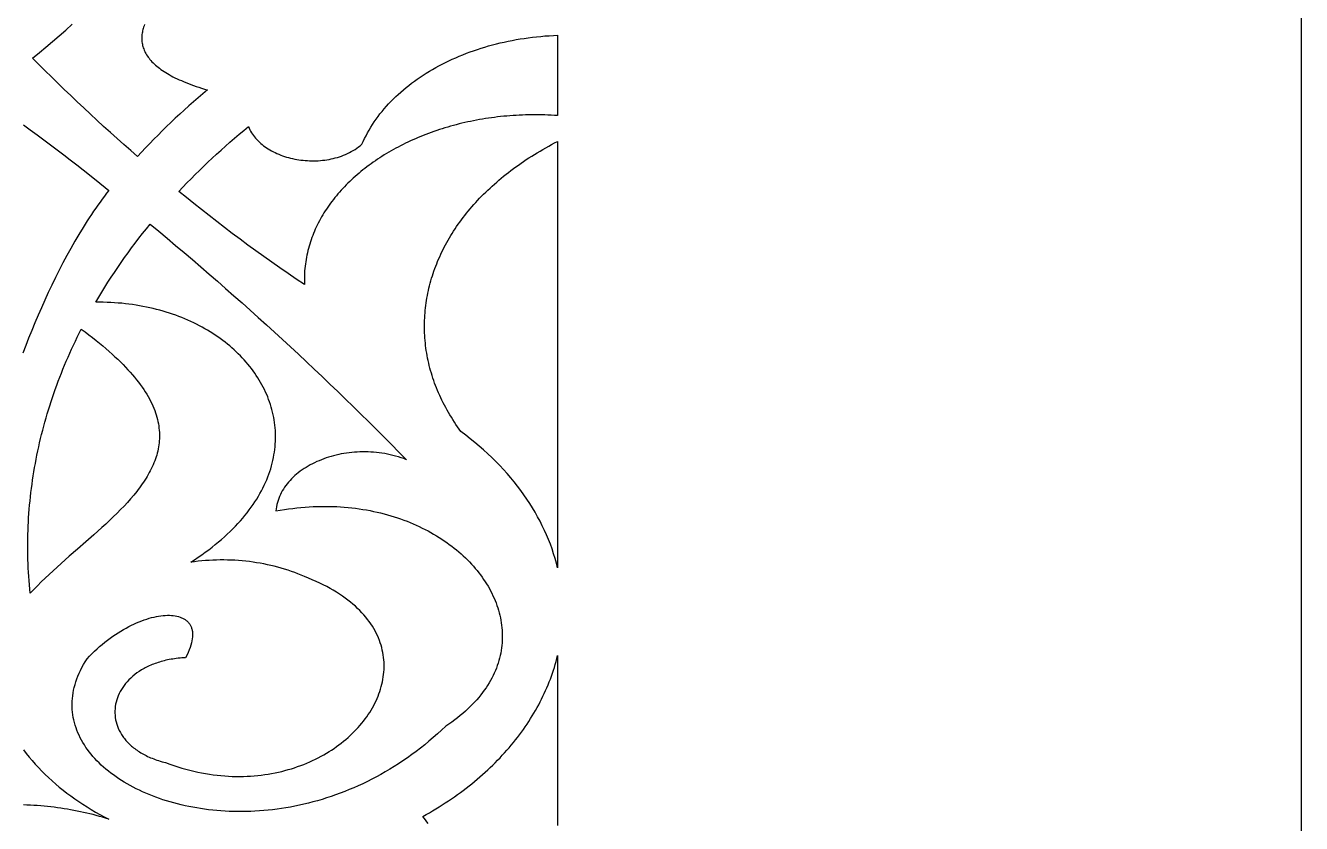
# Model space of a CAD drawing. Extents: x -4950 to -2150, y -1354 to 1346.
# Drawn here: x -2492.9 to -2149.8, y 166.2 to 380.7 of the extents above; entities that cross this region are included whole.
import ezdxf

# ---------------------------------------------------------------- set-up
doc = ezdxf.new("R2010")
doc.units = 0
doc.layers.add('LAYER_1', color=18, linetype='CONTINUOUS')

msp = doc.modelspace()

# ---------------------------------------------------------------- linework, layer by layer
at = {"layer": 'LAYER_1'}
for points in [[(-4949.84, -1354.38), (-2149.84, -1354.38), (-2149.84, 1345.62), (-4949.84, 1345.62)], [(-2417.9, 311.06), (-2420.11, 312.55), (-2422.3, 314.04), (-2424.48, 315.55), (-2426.65, 317.07), (-2428.81, 318.6), (-2430.95, 320.15), (-2433.08, 321.7), (-2435.19, 323.26), (-2437.3, 324.83), (-2439.39, 326.42), (-2441.46, 328.01), (-2443.53, 329.61), (-2445.58, 331.23), (-2447.62, 332.85), (-2449.65, 334.48), (-2451.66, 336.12), (-2450.59, 337.25), (-2449.5, 338.38), (-2448.4, 339.51), (-2447.28, 340.63), (-2446.16, 341.74), (-2445.02, 342.85), (-2443.86, 343.95), (-2442.7, 345.04), (-2441.52, 346.13), (-2440.33, 347.21), (-2439.13, 348.28), (-2437.92, 349.35), (-2436.69, 350.41), (-2435.45, 351.46), (-2434.2, 352.51), (-2432.94, 353.55), (-2432.77, 353.13), (-2432.58, 352.71), (-2432.37, 352.3), (-2432.14, 351.9), (-2431.89, 351.51), (-2431.62, 351.13), (-2431.34, 350.76), (-2431.04, 350.39), (-2430.72, 350.04), (-2430.38, 349.69), (-2430.03, 349.35), (-2429.67, 349.03), (-2429.29, 348.71), (-2428.89, 348.4), (-2428.49, 348.1), (-2428.07, 347.82), (-2427.63, 347.54), (-2427.19, 347.27), (-2426.73, 347.02), (-2426.26, 346.77), (-2425.78, 346.54), (-2425.29, 346.31), (-2424.8, 346.1), (-2424.29, 345.9), (-2423.77, 345.71), (-2423.25, 345.53), (-2422.72, 345.36), (-2422.18, 345.21), (-2421.64, 345.07), (-2421.09, 344.94), (-2420.53, 344.82), (-2419.97, 344.71), (-2419.4, 344.62), (-2418.83, 344.54), (-2418.26, 344.47), (-2417.69, 344.42), (-2417.11, 344.38), (-2416.53, 344.35), (-2415.95, 344.33), (-2415.36, 344.33), (-2414.78, 344.35), (-2414.2, 344.37), (-2413.62, 344.41), (-2413.03, 344.47), (-2412.46, 344.54), (-2411.88, 344.62), (-2411.3, 344.72), (-2410.73, 344.83), (-2410.16, 344.96), (-2409.6, 345.11), (-2409.04, 345.26), (-2408.49, 345.44), (-2407.94, 345.63), (-2407.4, 345.83), (-2406.86, 346.05), (-2406.34, 346.29), (-2405.82, 346.54), (-2405.3, 346.81), (-2404.8, 347.1), (-2404.31, 347.4), (-2403.82, 347.72), (-2403.35, 348.06), (-2402.89, 348.41), (-2402.44, 348.78), (-2402.09, 349.56), (-2401.73, 350.34), (-2401.35, 351.1), (-2400.94, 351.86), (-2400.52, 352.61), (-2400.08, 353.35), (-2399.62, 354.09), (-2399.14, 354.81), (-2398.64, 355.53), (-2398.12, 356.24), (-2397.59, 356.94), (-2397.03, 357.63), (-2396.46, 358.32), (-2395.88, 358.99), (-2395.27, 359.65), (-2394.65, 360.31), (-2394.01, 360.95), (-2393.36, 361.59), (-2392.69, 362.21), (-2392, 362.83), (-2391.3, 363.44), (-2390.58, 364.03), (-2389.85, 364.62), (-2389.1, 365.19), (-2388.34, 365.76), (-2387.57, 366.31), (-2386.77, 366.85), (-2385.97, 367.38), (-2385.15, 367.9), (-2384.32, 368.41), (-2383.48, 368.91), (-2382.62, 369.4), (-2381.75, 369.87), (-2380.87, 370.34), (-2379.97, 370.79), (-2379.07, 371.23), (-2378.15, 371.65), (-2377.22, 372.07), (-2376.28, 372.47), (-2375.33, 372.86), (-2374.36, 373.24), (-2373.39, 373.6), (-2372.41, 373.95), (-2371.42, 374.29), (-2370.41, 374.61), (-2369.4, 374.92), (-2368.38, 375.22), (-2367.35, 375.51), (-2366.31, 375.78), (-2365.26, 376.03), (-2364.21, 376.28), (-2363.14, 376.5), (-2362.07, 376.72), (-2360.99, 376.92), (-2359.9, 377.1), (-2358.81, 377.27), (-2357.71, 377.43), (-2356.6, 377.57), (-2355.49, 377.69), (-2354.37, 377.8), (-2353.25, 377.9), (-2352.12, 377.98), (-2350.98, 378.04), (-2349.84, 378.09), (-2349.84, 356.5), (-2350.71, 356.55), (-2351.58, 356.6), (-2352.45, 356.64), (-2353.31, 356.67), (-2354.18, 356.69), (-2355.04, 356.7), (-2355.89, 356.71), (-2356.75, 356.7), (-2357.6, 356.69), (-2358.45, 356.67), (-2359.3, 356.64), (-2360.15, 356.61), (-2360.99, 356.56), (-2361.83, 356.51), (-2362.66, 356.45), (-2363.5, 356.38), (-2364.33, 356.3), (-2365.15, 356.22), (-2365.98, 356.12), (-2366.8, 356.02), (-2367.61, 355.92), (-2368.42, 355.8), (-2369.23, 355.68), (-2370.04, 355.55), (-2370.84, 355.41), (-2371.64, 355.26), (-2372.43, 355.11), (-2373.22, 354.95), (-2374.01, 354.78), (-2374.79, 354.61), (-2375.56, 354.43), (-2376.34, 354.24), (-2377.1, 354.04), (-2377.87, 353.84), (-2378.62, 353.63), (-2379.38, 353.41), (-2380.13, 353.19), (-2380.87, 352.96), (-2381.61, 352.72), (-2382.35, 352.48), (-2383.08, 352.23), (-2383.8, 351.97), (-2384.52, 351.71), (-2385.23, 351.44), (-2385.94, 351.16), (-2386.64, 350.88), (-2387.34, 350.59), (-2388.03, 350.29), (-2388.72, 349.99), (-2389.39, 349.68), (-2390.07, 349.37), (-2390.74, 349.05), (-2391.4, 348.72), (-2392.05, 348.39), (-2392.7, 348.05), (-2393.35, 347.71), (-2393.98, 347.36), (-2394.61, 347), (-2395.24, 346.64), (-2395.85, 346.28), (-2396.46, 345.91), (-2397.07, 345.53), (-2397.66, 345.14), (-2398.25, 344.76), (-2398.84, 344.36), (-2399.41, 343.96), (-2399.98, 343.56), (-2400.54, 343.15), (-2401.09, 342.73), (-2401.64, 342.31), (-2402.18, 341.89), (-2402.71, 341.46), (-2403.23, 341.03), (-2403.75, 340.59), (-2404.26, 340.14), (-2404.76, 339.69), (-2405.25, 339.24), (-2405.73, 338.78), (-2406.21, 338.32), (-2406.68, 337.85), (-2407.14, 337.38), (-2407.59, 336.9), (-2408.03, 336.42), (-2408.47, 335.93), (-2408.89, 335.44), (-2409.31, 334.95), (-2409.72, 334.45), (-2410.11, 333.95), (-2410.5, 333.44), (-2410.89, 332.93), (-2411.26, 332.42), (-2411.62, 331.9), (-2411.97, 331.37), (-2412.32, 330.85), (-2412.65, 330.32), (-2412.98, 329.78), (-2413.3, 329.25), (-2413.6, 328.71), (-2413.9, 328.16), (-2414.18, 327.61), (-2414.46, 327.06), (-2414.73, 326.51), (-2414.98, 325.95), (-2415.23, 325.39), (-2415.47, 324.82), (-2415.69, 324.26), (-2415.91, 323.68), (-2416.11, 323.11), (-2416.31, 322.53), (-2416.49, 321.95), (-2416.67, 321.37), (-2416.83, 320.78), (-2416.98, 320.19), (-2417.12, 319.6), (-2417.25, 319.01), (-2417.37, 318.41), (-2417.48, 317.81), (-2417.57, 317.21), (-2417.66, 316.61), (-2417.73, 316), (-2417.8, 315.39), (-2417.85, 314.78), (-2417.88, 314.16), (-2417.91, 313.55), (-2417.93, 312.93), (-2417.93, 312.31), (-2417.92, 311.69)], [(-2375.82, 271.55), (-2376.28, 272.18), (-2376.73, 272.82), (-2377.17, 273.46), (-2377.59, 274.1), (-2378.01, 274.74), (-2378.41, 275.39), (-2378.81, 276.03), (-2379.19, 276.68), (-2379.56, 277.33), (-2379.92, 277.98), (-2380.26, 278.64), (-2380.6, 279.29), (-2380.93, 279.95), (-2381.24, 280.61), (-2381.54, 281.27), (-2381.84, 281.93), (-2382.12, 282.59), (-2382.39, 283.26), (-2382.65, 283.92), (-2382.9, 284.59), (-2383.13, 285.25), (-2383.36, 285.92), (-2383.58, 286.59), (-2383.78, 287.26), (-2383.97, 287.93), (-2384.16, 288.6), (-2384.33, 289.28), (-2384.49, 289.95), (-2384.64, 290.62), (-2384.78, 291.3), (-2384.91, 291.97), (-2385.03, 292.64), (-2385.14, 293.32), (-2385.24, 293.99), (-2385.32, 294.67), (-2385.4, 295.34), (-2385.46, 296.02), (-2385.52, 296.7), (-2385.56, 297.37), (-2385.6, 298.05), (-2385.62, 298.72), (-2385.63, 299.4), (-2385.63, 300.07), (-2385.63, 300.74), (-2385.61, 301.42), (-2385.58, 302.09), (-2385.54, 302.76), (-2385.49, 303.43), (-2385.43, 304.11), (-2385.36, 304.78), (-2385.28, 305.45), (-2385.19, 306.11), (-2385.09, 306.78), (-2384.97, 307.45), (-2384.85, 308.11), (-2384.72, 308.78), (-2384.58, 309.44), (-2384.43, 310.1), (-2384.26, 310.76), (-2384.09, 311.42), (-2383.91, 312.08), (-2383.72, 312.74), (-2383.51, 313.39), (-2383.3, 314.04), (-2383.08, 314.7), (-2382.85, 315.35), (-2382.6, 315.99), (-2382.35, 316.64), (-2382.09, 317.28), (-2381.82, 317.92), (-2381.53, 318.56), (-2381.24, 319.2), (-2380.94, 319.84), (-2380.63, 320.47), (-2380.31, 321.1), (-2379.98, 321.73), (-2379.64, 322.36), (-2379.28, 322.98), (-2378.92, 323.6), (-2378.55, 324.22), (-2378.17, 324.83), (-2377.79, 325.45), (-2377.39, 326.06), (-2376.98, 326.66), (-2376.56, 327.27), (-2376.13, 327.87), (-2375.7, 328.47), (-2375.25, 329.06), (-2374.79, 329.65), (-2374.33, 330.24), (-2373.85, 330.82), (-2373.37, 331.41), (-2372.87, 331.98), (-2372.37, 332.56), (-2371.86, 333.13), (-2371.34, 333.7), (-2370.81, 334.26), (-2370.27, 334.82), (-2369.72, 335.38), (-2369.16, 335.93), (-2368.59, 336.48), (-2368.01, 337.02), (-2367.42, 337.56), (-2366.83, 338.1), (-2366.22, 338.63), (-2365.61, 339.16), (-2364.99, 339.68), (-2364.35, 340.2), (-2363.71, 340.71), (-2363.06, 341.22), (-2362.4, 341.73), (-2361.74, 342.23), (-2361.06, 342.72), (-2360.37, 343.21), (-2359.68, 343.7), (-2358.97, 344.18), (-2358.26, 344.66), (-2357.54, 345.13), (-2356.81, 345.59), (-2356.07, 346.06), (-2355.32, 346.51), (-2354.56, 346.96), (-2353.8, 347.41), (-2353.02, 347.85), (-2352.24, 348.28), (-2351.45, 348.71), (-2350.65, 349.13), (-2349.84, 349.55), (-2349.84, 234.86), (-2350.16, 236.15), (-2350.52, 237.43), (-2350.91, 238.7), (-2351.34, 239.97), (-2351.79, 241.23), (-2352.28, 242.48), (-2352.81, 243.73), (-2353.36, 244.97), (-2353.95, 246.2), (-2354.56, 247.42), (-2355.21, 248.63), (-2355.89, 249.84), (-2356.61, 251.03), (-2357.35, 252.22), (-2358.12, 253.39), (-2358.93, 254.56), (-2359.76, 255.71), (-2360.63, 256.85), (-2361.52, 257.99), (-2362.45, 259.11), (-2363.41, 260.22), (-2364.39, 261.31), (-2365.4, 262.4), (-2366.45, 263.47), (-2367.52, 264.53), (-2368.62, 265.57), (-2369.75, 266.61), (-2370.91, 267.62), (-2372.09, 268.63), (-2373.31, 269.62), (-2374.55, 270.59)], [(-2459.37, 327.33), (-2457.09, 325.42), (-2454.81, 323.51), (-2452.54, 321.6), (-2450.27, 319.68), (-2448.02, 317.76), (-2445.78, 315.83), (-2443.54, 313.9), (-2441.31, 311.96), (-2439.09, 310.02), (-2436.88, 308.07), (-2434.68, 306.12), (-2432.49, 304.16), (-2430.31, 302.2), (-2428.13, 300.23), (-2425.96, 298.25), (-2423.81, 296.28), (-2421.66, 294.29), (-2419.52, 292.31), (-2417.39, 290.31), (-2415.26, 288.32), (-2413.15, 286.32), (-2411.05, 284.31), (-2408.95, 282.3), (-2406.86, 280.28), (-2404.79, 278.26), (-2402.72, 276.23), (-2400.66, 274.2), (-2398.61, 272.17), (-2396.56, 270.13), (-2394.53, 268.08), (-2392.51, 266.03), (-2390.49, 263.98), (-2391.21, 264.25), (-2391.93, 264.5), (-2392.66, 264.73), (-2393.39, 264.95), (-2394.12, 265.14), (-2394.85, 265.32), (-2395.59, 265.47), (-2396.33, 265.61), (-2397.07, 265.73), (-2397.81, 265.83), (-2398.56, 265.92), (-2399.3, 265.99), (-2400.04, 266.04), (-2400.78, 266.07), (-2401.52, 266.09), (-2402.25, 266.09), (-2402.99, 266.07), (-2403.72, 266.04), (-2404.44, 265.99), (-2405.17, 265.92), (-2405.88, 265.84), (-2406.6, 265.75), (-2407.31, 265.63), (-2408.01, 265.51), (-2408.7, 265.37), (-2409.39, 265.21), (-2410.07, 265.04), (-2410.74, 264.85), (-2411.41, 264.65), (-2412.06, 264.44), (-2412.71, 264.21), (-2413.35, 263.97), (-2413.97, 263.71), (-2414.59, 263.45), (-2415.19, 263.16), (-2415.78, 262.87), (-2416.36, 262.56), (-2416.93, 262.24), (-2417.48, 261.91), (-2418.02, 261.57), (-2418.54, 261.21), (-2419.05, 260.85), (-2419.55, 260.47), (-2420.03, 260.08), (-2420.49, 259.68), (-2420.94, 259.26), (-2421.37, 258.84), (-2421.78, 258.41), (-2422.17, 257.96), (-2422.55, 257.51), (-2422.9, 257.05), (-2423.24, 256.57), (-2423.55, 256.09), (-2423.85, 255.6), (-2424.12, 255.09), (-2424.37, 254.58), (-2424.6, 254.06), (-2424.81, 253.53), (-2425, 253), (-2425.16, 252.45), (-2425.3, 251.9), (-2425.41, 251.33), (-2425.5, 250.77), (-2425.56, 250.19), (-2424.43, 250.39), (-2423.3, 250.58), (-2422.18, 250.74), (-2421.06, 250.89), (-2419.95, 251.02), (-2418.85, 251.13), (-2417.75, 251.23), (-2416.67, 251.3), (-2415.58, 251.36), (-2414.51, 251.4), (-2413.44, 251.43), (-2412.38, 251.43), (-2411.32, 251.42), (-2410.28, 251.4), (-2409.24, 251.35), (-2408.21, 251.3), (-2407.18, 251.22), (-2406.17, 251.13), (-2405.16, 251.03), (-2404.16, 250.9), (-2403.18, 250.77), (-2402.2, 250.62), (-2401.22, 250.45), (-2400.26, 250.27), (-2399.31, 250.08), (-2398.37, 249.87), (-2397.43, 249.65), (-2396.51, 249.41), (-2395.59, 249.16), (-2394.69, 248.9), (-2393.79, 248.63), (-2392.91, 248.34), (-2392.04, 248.04), (-2391.18, 247.72), (-2390.32, 247.4), (-2389.48, 247.06), (-2388.65, 246.71), (-2387.84, 246.35), (-2387.03, 245.98), (-2386.23, 245.6), (-2385.45, 245.2), (-2384.68, 244.8), (-2383.92, 244.38), (-2383.17, 243.96), (-2382.44, 243.52), (-2381.72, 243.08), (-2381.01, 242.62), (-2380.31, 242.16), (-2379.63, 241.68), (-2378.95, 241.2), (-2378.3, 240.71), (-2377.65, 240.2), (-2377.02, 239.7), (-2376.41, 239.18), (-2375.81, 238.65), (-2375.22, 238.12), (-2374.64, 237.58), (-2374.08, 237.03), (-2373.54, 236.47), (-2373.01, 235.91), (-2372.49, 235.34), (-2371.99, 234.76), (-2371.51, 234.18), (-2371.04, 233.59), (-2370.58, 232.99), (-2370.14, 232.39), (-2369.72, 231.79), (-2369.31, 231.17), (-2368.92, 230.56), (-2368.55, 229.93), (-2368.19, 229.31), (-2367.85, 228.68), (-2367.52, 228.04), (-2367.21, 227.4), (-2366.92, 226.75), (-2366.65, 226.11), (-2366.39, 225.45), (-2366.15, 224.8), (-2365.93, 224.14), (-2365.73, 223.48), (-2365.54, 222.82), (-2365.37, 222.15), (-2365.22, 221.48), (-2365.09, 220.81), (-2364.98, 220.14), (-2364.89, 219.46), (-2364.81, 218.79), (-2364.75, 218.11), (-2364.72, 217.43), (-2364.7, 216.75), (-2364.7, 216.07), (-2364.73, 215.39), (-2364.77, 214.71), (-2364.83, 214.03), (-2364.91, 213.35), (-2365.01, 212.67), (-2365.14, 211.99), (-2365.28, 211.31), (-2365.44, 210.63), (-2365.63, 209.95), (-2365.83, 209.28), (-2366.06, 208.6), (-2366.31, 207.93), (-2366.58, 207.26), (-2366.87, 206.59), (-2367.19, 205.93), (-2367.52, 205.26), (-2367.88, 204.6), (-2368.26, 203.94), (-2368.66, 203.29), (-2369.09, 202.64), (-2369.54, 201.99), (-2370.01, 201.35), (-2370.5, 200.71), (-2371.02, 200.07), (-2371.56, 199.44), (-2372.12, 198.82), (-2372.71, 198.2), (-2373.32, 197.58), (-2373.96, 196.97), (-2374.62, 196.36), (-2375.3, 195.76), (-2376.01, 195.17), (-2376.74, 194.58), (-2377.5, 194), (-2378.28, 193.43), (-2379.09, 192.86), (-2379.93, 192.3), (-2381.04, 191.25), (-2382.17, 190.22), (-2383.3, 189.23), (-2384.44, 188.26), (-2385.58, 187.32), (-2386.74, 186.41), (-2387.9, 185.52), (-2389.06, 184.66), (-2390.23, 183.82), (-2391.41, 183.01), (-2392.59, 182.23), (-2393.78, 181.47), (-2394.97, 180.74), (-2396.17, 180.03), (-2397.37, 179.35), (-2398.57, 178.69), (-2399.78, 178.06), (-2400.99, 177.45), (-2402.2, 176.86), (-2403.42, 176.3), (-2404.63, 175.76), (-2405.85, 175.25), (-2407.07, 174.75), (-2408.29, 174.28), (-2409.51, 173.84), (-2410.73, 173.42), (-2411.95, 173.01), (-2413.17, 172.63), (-2414.39, 172.28), (-2415.61, 171.94), (-2416.82, 171.63), (-2418.04, 171.34), (-2419.25, 171.06), (-2420.46, 170.81), (-2421.67, 170.58), (-2422.88, 170.37), (-2424.08, 170.18), (-2425.27, 170.01), (-2426.47, 169.86), (-2427.66, 169.73), (-2428.84, 169.62), (-2430.02, 169.53), (-2431.2, 169.46), (-2432.36, 169.41), (-2433.53, 169.37), (-2434.68, 169.35), (-2435.83, 169.36), (-2436.97, 169.38), (-2438.11, 169.41), (-2439.24, 169.47), (-2440.35, 169.54), (-2441.46, 169.63), (-2442.57, 169.73), (-2443.66, 169.86), (-2444.74, 169.99), (-2445.82, 170.15), (-2446.88, 170.32), (-2447.94, 170.51), (-2448.98, 170.71), (-2450.01, 170.93), (-2451.03, 171.16), (-2452.04, 171.41), (-2453.04, 171.67), (-2454.02, 171.95), (-2455, 172.24), (-2455.95, 172.55), (-2456.9, 172.87), (-2457.83, 173.2), (-2458.75, 173.55), (-2459.66, 173.91), (-2460.55, 174.28), (-2461.42, 174.67), (-2462.28, 175.07), (-2463.12, 175.48), (-2463.95, 175.9), (-2464.76, 176.34), (-2465.56, 176.79), (-2466.34, 177.25), (-2467.1, 177.72), (-2467.84, 178.2), (-2468.56, 178.69), (-2469.27, 179.2), (-2469.96, 179.71), (-2470.63, 180.24), (-2471.28, 180.77), (-2471.91, 181.32), (-2472.52, 181.87), (-2473.11, 182.43), (-2473.68, 183.01), (-2474.23, 183.59), (-2474.76, 184.18), (-2475.26, 184.78), (-2475.75, 185.39), (-2476.21, 186.01), (-2476.65, 186.63), (-2477.07, 187.27), (-2477.46, 187.91), (-2477.83, 188.56), (-2478.18, 189.21), (-2478.5, 189.87), (-2478.8, 190.54), (-2479.07, 191.22), (-2479.32, 191.9), (-2479.54, 192.59), (-2479.74, 193.28), (-2479.91, 193.98), (-2480.05, 194.69), (-2480.17, 195.4), (-2480.26, 196.12), (-2480.32, 196.84), (-2480.35, 197.56), (-2480.36, 198.29), (-2480.34, 199.03), (-2480.29, 199.77), (-2480.21, 200.51), (-2480.1, 201.25), (-2479.96, 202), (-2479.79, 202.76), (-2479.59, 203.51), (-2479.36, 204.27), (-2479.09, 205.03), (-2478.8, 205.8), (-2478.48, 206.56), (-2478.12, 207.33), (-2477.73, 208.1), (-2477.31, 208.87), (-2476.85, 209.64), (-2476.36, 210.42), (-2475.7, 211.12), (-2475.03, 211.8), (-2474.35, 212.46), (-2473.66, 213.1), (-2472.97, 213.72), (-2472.27, 214.32), (-2471.56, 214.89), (-2470.86, 215.44), (-2470.14, 215.97), (-2469.43, 216.48), (-2468.72, 216.97), (-2468, 217.44), (-2467.28, 217.88), (-2466.57, 218.3), (-2465.85, 218.7), (-2465.14, 219.08), (-2464.44, 219.44), (-2463.73, 219.77), (-2463.03, 220.09), (-2462.34, 220.38), (-2461.65, 220.64), (-2460.97, 220.89), (-2460.3, 221.11), (-2459.64, 221.32), (-2458.99, 221.5), (-2458.35, 221.65), (-2457.72, 221.79), (-2457.1, 221.9), (-2456.49, 221.99), (-2455.9, 222.06), (-2455.32, 222.1), (-2454.76, 222.13), (-2454.22, 222.13), (-2453.69, 222.1), (-2453.18, 222.06), (-2452.69, 221.99), (-2452.22, 221.9), (-2451.77, 221.79), (-2451.34, 221.65), (-2450.93, 221.49), (-2450.73, 221.4), (-2450.54, 221.31), (-2450.36, 221.21), (-2450.18, 221.1), (-2450.01, 220.99), (-2449.84, 220.88), (-2449.68, 220.75), (-2449.53, 220.63), (-2449.38, 220.49), (-2449.24, 220.35), (-2449.11, 220.21), (-2448.99, 220.06), (-2448.87, 219.9), (-2448.75, 219.74), (-2448.65, 219.57), (-2448.55, 219.39), (-2448.46, 219.21), (-2448.38, 219.03), (-2448.3, 218.84), (-2448.23, 218.64), (-2448.17, 218.44), (-2448.12, 218.23), (-2448.08, 218.01), (-2448.04, 217.79), (-2447.99, 217.33), (-2447.98, 216.85), (-2447.99, 216.34), (-2448.05, 215.82), (-2448.14, 215.26), (-2448.26, 214.69), (-2448.43, 214.09), (-2448.63, 213.47), (-2448.87, 212.82), (-2449.15, 212.15), (-2449.47, 211.46), (-2449.84, 210.74), (-2450.35, 210.71), (-2450.86, 210.67), (-2451.36, 210.63), (-2451.86, 210.58), (-2452.35, 210.52), (-2452.83, 210.46), (-2453.3, 210.38), (-2453.77, 210.3), (-2454.23, 210.22), (-2454.69, 210.13), (-2455.14, 210.03), (-2455.58, 209.92), (-2456.01, 209.81), (-2456.44, 209.69), (-2456.86, 209.57), (-2457.27, 209.44), (-2457.68, 209.3), (-2458.08, 209.16), (-2458.47, 209.01), (-2458.86, 208.86), (-2459.24, 208.7), (-2459.61, 208.53), (-2459.98, 208.36), (-2460.34, 208.19), (-2460.69, 208.01), (-2461.03, 207.82), (-2461.7, 207.44), (-2462.34, 207.04), (-2462.95, 206.62), (-2463.53, 206.18), (-2464.08, 205.73), (-2464.6, 205.26), (-2465.1, 204.78), (-2465.56, 204.28), (-2465.99, 203.77), (-2466.4, 203.26), (-2466.77, 202.72), (-2467.12, 202.18), (-2467.43, 201.63), (-2467.71, 201.08), (-2467.96, 200.51), (-2468.19, 199.94), (-2468.38, 199.36), (-2468.54, 198.78), (-2468.66, 198.2), (-2468.76, 197.61), (-2468.83, 197.01), (-2468.86, 196.42), (-2468.86, 195.83), (-2468.83, 195.24), (-2468.77, 194.65), (-2468.67, 194.06), (-2468.54, 193.47), (-2468.38, 192.89), (-2468.19, 192.31), (-2467.96, 191.74), (-2467.7, 191.17), (-2467.4, 190.61), (-2467.07, 190.06), (-2466.71, 189.52), (-2466.52, 189.25), (-2466.32, 188.99), (-2466.11, 188.73), (-2465.89, 188.47), (-2465.66, 188.21), (-2465.42, 187.96), (-2465.18, 187.71), (-2464.92, 187.46), (-2464.66, 187.22), (-2464.39, 186.98), (-2464.11, 186.74), (-2463.82, 186.51), (-2463.53, 186.28), (-2463.22, 186.05), (-2462.91, 185.83), (-2462.58, 185.61), (-2462.25, 185.4), (-2461.91, 185.19), (-2461.56, 184.98), (-2461.2, 184.78), (-2460.83, 184.59), (-2460.46, 184.4), (-2460.07, 184.21), (-2459.68, 184.03), (-2459.27, 183.85), (-2458.86, 183.68), (-2458.44, 183.52), (-2458.01, 183.36), (-2457.57, 183.2), (-2457.12, 183.05), (-2456.66, 182.91), (-2456.19, 182.77), (-2455.72, 182.64), (-2455.23, 182.51), (-2454.14, 182.11), (-2453.05, 181.74), (-2451.96, 181.38), (-2450.88, 181.06), (-2449.81, 180.75), (-2448.73, 180.47), (-2447.67, 180.21), (-2446.6, 179.97), (-2445.55, 179.76), (-2444.49, 179.57), (-2443.45, 179.4), (-2442.41, 179.25), (-2441.37, 179.13), (-2440.34, 179.02), (-2439.32, 178.94), (-2438.31, 178.87), (-2437.3, 178.83), (-2436.3, 178.8), (-2435.3, 178.8), (-2434.32, 178.81), (-2433.34, 178.85), (-2432.37, 178.9), (-2431.4, 178.97), (-2430.45, 179.06), (-2429.5, 179.17), (-2428.57, 179.29), (-2427.64, 179.43), (-2426.72, 179.59), (-2425.81, 179.77), (-2424.91, 179.96), (-2424.02, 180.17), (-2423.14, 180.39), (-2422.27, 180.63), (-2421.41, 180.89), (-2420.57, 181.16), (-2419.73, 181.44), (-2418.9, 181.74), (-2418.09, 182.05), (-2417.29, 182.38), (-2416.49, 182.72), (-2415.71, 183.08), (-2414.95, 183.44), (-2414.19, 183.82), (-2413.45, 184.22), (-2412.72, 184.62), (-2412, 185.04), (-2411.3, 185.47), (-2410.61, 185.91), (-2409.94, 186.36), (-2409.27, 186.82), (-2408.63, 187.29), (-2407.99, 187.77), (-2407.37, 188.27), (-2406.77, 188.77), (-2406.18, 189.28), (-2405.61, 189.8), (-2405.05, 190.33), (-2404.5, 190.86), (-2403.98, 191.41), (-2403.46, 191.96), (-2402.97, 192.52), (-2402.49, 193.09), (-2402.03, 193.67), (-2401.58, 194.25), (-2401.16, 194.84), (-2400.75, 195.43), (-2400.35, 196.03), (-2399.98, 196.64), (-2399.62, 197.25), (-2399.28, 197.87), (-2398.96, 198.49), (-2398.66, 199.12), (-2398.37, 199.75), (-2398.11, 200.38), (-2397.86, 201.02), (-2397.64, 201.66), (-2397.43, 202.3), (-2397.24, 202.95), (-2397.08, 203.6), (-2396.93, 204.25), (-2396.8, 204.91), (-2396.7, 205.56), (-2396.61, 206.22), (-2396.55, 206.88), (-2396.51, 207.53), (-2396.49, 208.19), (-2396.49, 208.85), (-2396.51, 209.51), (-2396.56, 210.17), (-2396.63, 210.83), (-2396.72, 211.49), (-2396.83, 212.14), (-2396.97, 212.8), (-2397.13, 213.45), (-2397.31, 214.1), (-2397.52, 214.75), (-2397.75, 215.39), (-2398.01, 216.04), (-2398.28, 216.68), (-2398.59, 217.31), (-2398.92, 217.95), (-2399.27, 218.57), (-2399.65, 219.2), (-2400.05, 219.82), (-2400.48, 220.43), (-2400.94, 221.04), (-2401.42, 221.64), (-2401.93, 222.24), (-2402.46, 222.83), (-2403.02, 223.42), (-2403.61, 224), (-2404.22, 224.57), (-2404.87, 225.13), (-2405.54, 225.69), (-2406.23, 226.24), (-2406.96, 226.78), (-2407.71, 227.32), (-2408.49, 227.84), (-2409.3, 228.36), (-2410.14, 228.86), (-2411.01, 229.36), (-2411.91, 229.85), (-2412.83, 230.32), (-2413.79, 230.79), (-2414.78, 231.25), (-2415.79, 231.69), (-2416.84, 232.13), (-2417.92, 232.55), (-2418.78, 232.92), (-2419.65, 233.27), (-2420.53, 233.61), (-2421.42, 233.93), (-2422.32, 234.24), (-2423.23, 234.53), (-2424.14, 234.8), (-2425.07, 235.06), (-2426, 235.3), (-2426.94, 235.53), (-2427.88, 235.74), (-2428.83, 235.94), (-2429.79, 236.12), (-2430.75, 236.28), (-2431.72, 236.43), (-2432.69, 236.56), (-2433.66, 236.67), (-2434.64, 236.77), (-2435.62, 236.85), (-2436.61, 236.92), (-2437.59, 236.97), (-2438.58, 237), (-2439.57, 237.01), (-2440.56, 237.01), (-2441.56, 236.99), (-2442.55, 236.96), (-2443.54, 236.91), (-2444.53, 236.84), (-2445.52, 236.75), (-2446.51, 236.65), (-2447.5, 236.53), (-2448.49, 236.4), (-2447.47, 237.06), (-2446.47, 237.73), (-2445.5, 238.41), (-2444.56, 239.09), (-2443.64, 239.77), (-2442.75, 240.46), (-2441.88, 241.15), (-2441.03, 241.85), (-2440.21, 242.55), (-2439.42, 243.25), (-2438.64, 243.96), (-2437.9, 244.67), (-2437.17, 245.38), (-2436.47, 246.1), (-2435.8, 246.82), (-2435.14, 247.54), (-2434.51, 248.26), (-2433.9, 248.99), (-2433.32, 249.72), (-2432.76, 250.45), (-2432.22, 251.19), (-2431.7, 251.92), (-2431.21, 252.66), (-2430.74, 253.39), (-2430.29, 254.13), (-2429.86, 254.87), (-2429.46, 255.61), (-2429.07, 256.36), (-2428.71, 257.1), (-2428.37, 257.84), (-2428.05, 258.58), (-2427.75, 259.33), (-2427.47, 260.07), (-2427.21, 260.81), (-2426.97, 261.55), (-2426.76, 262.3), (-2426.56, 263.04), (-2426.38, 263.78), (-2426.23, 264.52), (-2426.09, 265.25), (-2425.97, 265.99), (-2425.87, 266.73), (-2425.8, 267.46), (-2425.74, 268.19), (-2425.7, 268.92), (-2425.68, 269.65), (-2425.67, 270.37), (-2425.69, 271.09), (-2425.72, 271.81), (-2425.78, 272.53), (-2425.85, 273.24), (-2425.94, 273.95), (-2426.05, 274.66), (-2426.17, 275.36), (-2426.31, 276.06), (-2426.47, 276.76), (-2426.65, 277.45), (-2426.84, 278.14), (-2427.05, 278.82), (-2427.28, 279.5), (-2427.53, 280.18), (-2427.79, 280.85), (-2428.06, 281.51), (-2428.36, 282.17), (-2428.67, 282.82), (-2428.99, 283.47), (-2429.33, 284.12), (-2429.69, 284.75), (-2430.06, 285.39), (-2430.45, 286.01), (-2430.85, 286.63), (-2431.27, 287.24), (-2431.71, 287.85), (-2432.15, 288.45), (-2432.61, 289.04), (-2433.09, 289.63), (-2433.58, 290.21), (-2434.09, 290.78), (-2434.61, 291.34), (-2435.14, 291.9), (-2435.68, 292.44), (-2436.24, 292.98), (-2436.82, 293.51), (-2437.4, 294.04), (-2438, 294.55), (-2438.62, 295.06), (-2439.24, 295.55), (-2439.88, 296.04), (-2440.53, 296.52), (-2441.19, 296.99), (-2441.87, 297.45), (-2442.55, 297.9), (-2443.25, 298.34), (-2443.96, 298.77), (-2444.68, 299.19), (-2445.42, 299.6), (-2446.16, 300), (-2446.92, 300.39), (-2447.68, 300.77), (-2448.46, 301.13), (-2449.25, 301.49), (-2450.05, 301.83), (-2450.86, 302.17), (-2451.67, 302.49), (-2452.5, 302.8), (-2453.34, 303.1), (-2454.19, 303.38), (-2455.05, 303.65), (-2455.92, 303.92), (-2456.8, 304.16), (-2457.68, 304.4), (-2458.58, 304.62), (-2459.48, 304.83), (-2460.4, 305.03), (-2461.32, 305.21), (-2462.25, 305.38), (-2463.19, 305.53), (-2464.13, 305.68), (-2465.09, 305.8), (-2466.05, 305.92), (-2467.02, 306.02), (-2468, 306.1), (-2468.98, 306.17), (-2469.97, 306.22), (-2470.97, 306.26), (-2471.98, 306.29), (-2472.99, 306.3), (-2474.01, 306.29), (-2473.22, 307.65), (-2472.4, 309), (-2471.57, 310.35), (-2470.73, 311.69), (-2469.87, 313.02), (-2468.99, 314.35), (-2468.1, 315.68), (-2467.19, 316.99), (-2466.27, 318.31), (-2465.33, 319.61), (-2464.38, 320.91), (-2463.41, 322.21), (-2462.42, 323.5), (-2461.42, 324.78), (-2460.4, 326.06)], [(-2477.93, 299.08), (-2476.89, 298.31), (-2475.88, 297.55), (-2474.9, 296.8), (-2473.94, 296.05), (-2473.02, 295.3), (-2472.13, 294.57), (-2471.27, 293.83), (-2470.43, 293.11), (-2469.62, 292.39), (-2468.84, 291.67), (-2468.09, 290.96), (-2467.37, 290.26), (-2466.67, 289.56), (-2466, 288.87), (-2465.35, 288.18), (-2464.74, 287.49), (-2464.14, 286.82), (-2463.58, 286.14), (-2463.04, 285.47), (-2462.52, 284.81), (-2462.03, 284.15), (-2461.56, 283.5), (-2461.12, 282.85), (-2460.7, 282.2), (-2460.3, 281.56), (-2459.93, 280.93), (-2459.58, 280.3), (-2459.26, 279.67), (-2458.95, 279.05), (-2458.67, 278.43), (-2458.41, 277.82), (-2458.17, 277.21), (-2457.96, 276.6), (-2457.76, 276), (-2457.58, 275.4), (-2457.43, 274.81), (-2457.29, 274.22), (-2457.18, 273.63), (-2457.08, 273.05), (-2457.01, 272.47), (-2456.95, 271.89), (-2456.91, 271.32), (-2456.89, 270.75), (-2456.89, 270.19), (-2456.9, 269.62), (-2456.94, 269.06), (-2456.99, 268.51), (-2457.05, 267.95), (-2457.14, 267.41), (-2457.24, 266.86), (-2457.35, 266.31), (-2457.49, 265.77), (-2457.63, 265.23), (-2457.8, 264.7), (-2457.97, 264.17), (-2458.17, 263.64), (-2458.37, 263.11), (-2458.59, 262.58), (-2458.83, 262.06), (-2459.07, 261.54), (-2459.34, 261.02), (-2459.61, 260.5), (-2459.9, 259.99), (-2460.19, 259.48), (-2460.5, 258.97), (-2460.83, 258.46), (-2461.16, 257.95), (-2461.51, 257.45), (-2461.86, 256.95), (-2462.23, 256.44), (-2462.6, 255.94), (-2462.99, 255.45), (-2463.79, 254.46), (-2464.63, 253.47), (-2465.5, 252.49), (-2466.41, 251.51), (-2467.34, 250.54), (-2468.3, 249.57), (-2469.29, 248.6), (-2470.3, 247.64), (-2471.33, 246.68), (-2472.37, 245.71), (-2473.44, 244.75), (-2474.51, 243.79), (-2476.7, 241.87), (-2478.9, 239.95), (-2481.12, 238.01), (-2483.32, 236.06), (-2484.41, 235.08), (-2485.49, 234.1), (-2486.56, 233.11), (-2487.62, 232.11), (-2488.66, 231.11), (-2489.68, 230.1), (-2490.67, 229.08), (-2491.65, 228.06), (-2491.76, 229.19), (-2491.86, 230.32), (-2491.95, 231.45), (-2492.03, 232.58), (-2492.1, 233.71), (-2492.16, 234.84), (-2492.21, 235.97), (-2492.25, 237.1), (-2492.27, 238.23), (-2492.29, 239.36), (-2492.3, 240.49), (-2492.29, 241.62), (-2492.28, 242.74), (-2492.25, 243.87), (-2492.22, 245), (-2492.17, 246.13), (-2492.12, 247.26), (-2492.05, 248.38), (-2491.98, 249.51), (-2491.89, 250.63), (-2491.79, 251.76), (-2491.69, 252.88), (-2491.57, 254.01), (-2491.44, 255.13), (-2491.3, 256.25), (-2491.15, 257.38), (-2490.99, 258.5), (-2490.82, 259.62), (-2490.64, 260.74), (-2490.45, 261.85), (-2490.25, 262.97), (-2490.04, 264.09), (-2489.82, 265.2), (-2489.59, 266.32), (-2489.35, 267.43), (-2489.1, 268.54), (-2488.84, 269.65), (-2488.57, 270.76), (-2488.28, 271.87), (-2487.99, 272.98), (-2487.69, 274.09), (-2487.38, 275.19), (-2487.05, 276.29), (-2486.72, 277.4), (-2486.38, 278.5), (-2486.02, 279.59), (-2485.66, 280.69), (-2485.29, 281.79), (-2484.9, 282.88), (-2484.51, 283.97), (-2484.1, 285.07), (-2483.69, 286.15), (-2483.26, 287.24), (-2482.83, 288.33), (-2482.38, 289.41), (-2481.93, 290.49), (-2481.47, 291.57), (-2480.99, 292.65), (-2480.51, 293.73), (-2480.01, 294.8), (-2479.5, 295.88), (-2478.99, 296.95), (-2478.46, 298.01)]]:
    msp.add_lwpolyline(points, close=True, dxfattribs=at)
for points in [[(-2460.9, 380.95), (-2461.03, 380.62), (-2461.14, 380.28), (-2461.24, 379.95), (-2461.33, 379.62), (-2461.41, 379.29), (-2461.48, 378.96), (-2461.54, 378.63), (-2461.58, 378.3), (-2461.61, 377.97), (-2461.63, 377.64), (-2461.64, 377.32), (-2461.63, 376.99), (-2461.62, 376.66), (-2461.58, 376.34), (-2461.54, 376.01), (-2461.48, 375.69), (-2461.41, 375.37), (-2461.33, 375.05), (-2461.23, 374.73), (-2461.11, 374.41), (-2460.99, 374.09), (-2460.85, 373.77), (-2460.69, 373.46), (-2460.52, 373.15), (-2460.33, 372.83), (-2460.13, 372.52), (-2459.92, 372.21), (-2459.69, 371.91), (-2459.44, 371.6), (-2459.18, 371.29), (-2458.9, 370.99), (-2458.61, 370.69), (-2458.3, 370.39), (-2457.97, 370.09), (-2457.63, 369.8), (-2457.27, 369.5), (-2456.89, 369.21), (-2456.5, 368.92), (-2456.08, 368.64), (-2455.66, 368.35), (-2455.21, 368.07), (-2454.75, 367.79), (-2454.26, 367.51), (-2453.77, 367.23), (-2453.25, 366.96), (-2452.71, 366.69), (-2452.16, 366.42), (-2451.58, 366.15), (-2450.99, 365.89), (-2450.38, 365.63), (-2449.75, 365.37), (-2449.1, 365.11), (-2448.43, 364.86), (-2447.74, 364.61), (-2447.03, 364.36), (-2446.3, 364.12), (-2445.55, 363.88), (-2444.78, 363.64), (-2443.99, 363.41), (-2445.26, 362.34), (-2446.52, 361.27), (-2447.76, 360.18), (-2449, 359.09), (-2450.22, 358), (-2451.42, 356.89), (-2452.62, 355.78), (-2453.8, 354.67), (-2454.97, 353.54), (-2456.12, 352.41), (-2457.26, 351.27), (-2458.39, 350.13), (-2459.51, 348.98), (-2460.61, 347.82), (-2461.7, 346.66), (-2462.78, 345.48), (-2464.62, 347.1), (-2466.46, 348.72), (-2468.28, 350.34), (-2470.09, 351.98), (-2471.89, 353.61), (-2473.68, 355.26), (-2475.46, 356.91), (-2477.23, 358.56), (-2478.99, 360.22), (-2480.73, 361.88), (-2482.47, 363.55), (-2484.19, 365.22), (-2485.91, 366.9), (-2487.61, 368.57), (-2489.3, 370.26), (-2490.98, 371.95), (-2489.18, 373.42), (-2487.39, 374.92), (-2485.6, 376.43), (-2483.83, 377.97), (-2482.07, 379.51), (-2480.32, 381.07)], [(-2493.46, 353.99), (-2491.61, 352.66), (-2489.78, 351.32), (-2487.96, 349.98), (-2486.16, 348.63), (-2484.38, 347.29), (-2482.61, 345.93), (-2480.85, 344.58), (-2479.1, 343.22), (-2477.36, 341.87), (-2473.91, 339.14), (-2470.49, 336.4), (-2471.09, 335.64), (-2471.68, 334.86), (-2472.27, 334.07), (-2472.86, 333.26), (-2473.44, 332.44), (-2474.03, 331.61), (-2474.6, 330.77), (-2475.18, 329.91), (-2475.75, 329.04), (-2476.32, 328.17), (-2476.88, 327.28), (-2477.44, 326.38), (-2478.55, 324.55), (-2479.65, 322.69), (-2480.72, 320.79), (-2481.78, 318.86), (-2482.82, 316.91), (-2483.84, 314.94), (-2484.85, 312.94), (-2485.83, 310.93), (-2486.79, 308.91), (-2487.73, 306.88), (-2488.64, 304.84), (-2489.53, 302.8), (-2490.4, 300.75), (-2491.24, 298.72), (-2492.06, 296.69), (-2492.85, 294.67), (-2493.61, 292.66)], [(-2384.64, 166.15), (-2384.97, 166.63), (-2385.32, 167.11), (-2385.7, 167.58), (-2386.1, 168.04), (-2385.21, 168.54), (-2384.32, 169.04), (-2383.44, 169.55), (-2382.57, 170.07), (-2381.72, 170.6), (-2380.87, 171.13), (-2380.03, 171.67), (-2379.2, 172.22), (-2378.38, 172.78), (-2377.57, 173.34), (-2376.77, 173.91), (-2375.97, 174.48), (-2375.19, 175.06), (-2374.42, 175.65), (-2373.66, 176.24), (-2372.91, 176.84), (-2372.17, 177.45), (-2371.44, 178.06), (-2370.72, 178.68), (-2370.01, 179.3), (-2369.31, 179.93), (-2368.62, 180.57), (-2367.94, 181.21), (-2367.27, 181.85), (-2366.61, 182.5), (-2365.96, 183.16), (-2365.32, 183.82), (-2364.7, 184.49), (-2364.08, 185.17), (-2363.48, 185.84), (-2362.89, 186.53), (-2362.3, 187.22), (-2361.73, 187.91), (-2361.17, 188.61), (-2360.62, 189.31), (-2360.08, 190.02), (-2359.56, 190.73), (-2359.04, 191.44), (-2358.54, 192.16), (-2358.05, 192.89), (-2357.57, 193.62), (-2357.1, 194.35), (-2356.64, 195.09), (-2356.19, 195.83), (-2355.76, 196.57), (-2355.34, 197.32), (-2354.93, 198.07), (-2354.53, 198.83), (-2354.14, 199.59), (-2353.77, 200.35), (-2353.41, 201.11), (-2353.06, 201.88), (-2352.72, 202.66), (-2352.4, 203.43), (-2352.08, 204.21), (-2351.78, 204.99), (-2351.5, 205.77), (-2351.22, 206.56), (-2350.96, 207.35), (-2350.71, 208.14), (-2350.47, 208.94), (-2350.25, 209.74), (-2350.04, 210.54), (-2349.84, 211.34), (-2349.84, 165.62)], [(-2493.45, 185.99), (-2492.69, 184.99), (-2491.9, 184.01), (-2491.09, 183.05), (-2490.26, 182.1), (-2489.4, 181.17), (-2488.52, 180.26), (-2487.62, 179.36), (-2486.7, 178.48), (-2485.76, 177.61), (-2484.79, 176.77), (-2483.81, 175.94), (-2482.8, 175.12), (-2481.77, 174.32), (-2480.73, 173.55), (-2479.66, 172.78), (-2478.58, 172.04), (-2477.48, 171.31), (-2476.36, 170.6), (-2475.23, 169.91), (-2474.08, 169.24), (-2472.91, 168.58), (-2471.72, 167.95), (-2470.53, 167.33), (-2471.36, 167.58), (-2472.19, 167.83), (-2473.03, 168.07), (-2473.87, 168.3), (-2474.72, 168.53), (-2475.57, 168.74), (-2476.42, 168.95), (-2477.28, 169.14), (-2478.15, 169.33), (-2479.01, 169.51), (-2479.88, 169.68), (-2480.76, 169.84), (-2481.64, 169.99), (-2482.52, 170.13), (-2483.41, 170.27), (-2484.3, 170.39), (-2485.2, 170.51), (-2486.1, 170.61), (-2487, 170.71), (-2487.91, 170.8), (-2488.82, 170.88), (-2489.74, 170.96), (-2490.66, 171.02), (-2491.58, 171.07), (-2492.51, 171.12), (-2493.44, 171.15)]]:
    msp.add_lwpolyline(points, dxfattribs=at)

doc.saveas('drawing.dxf')
